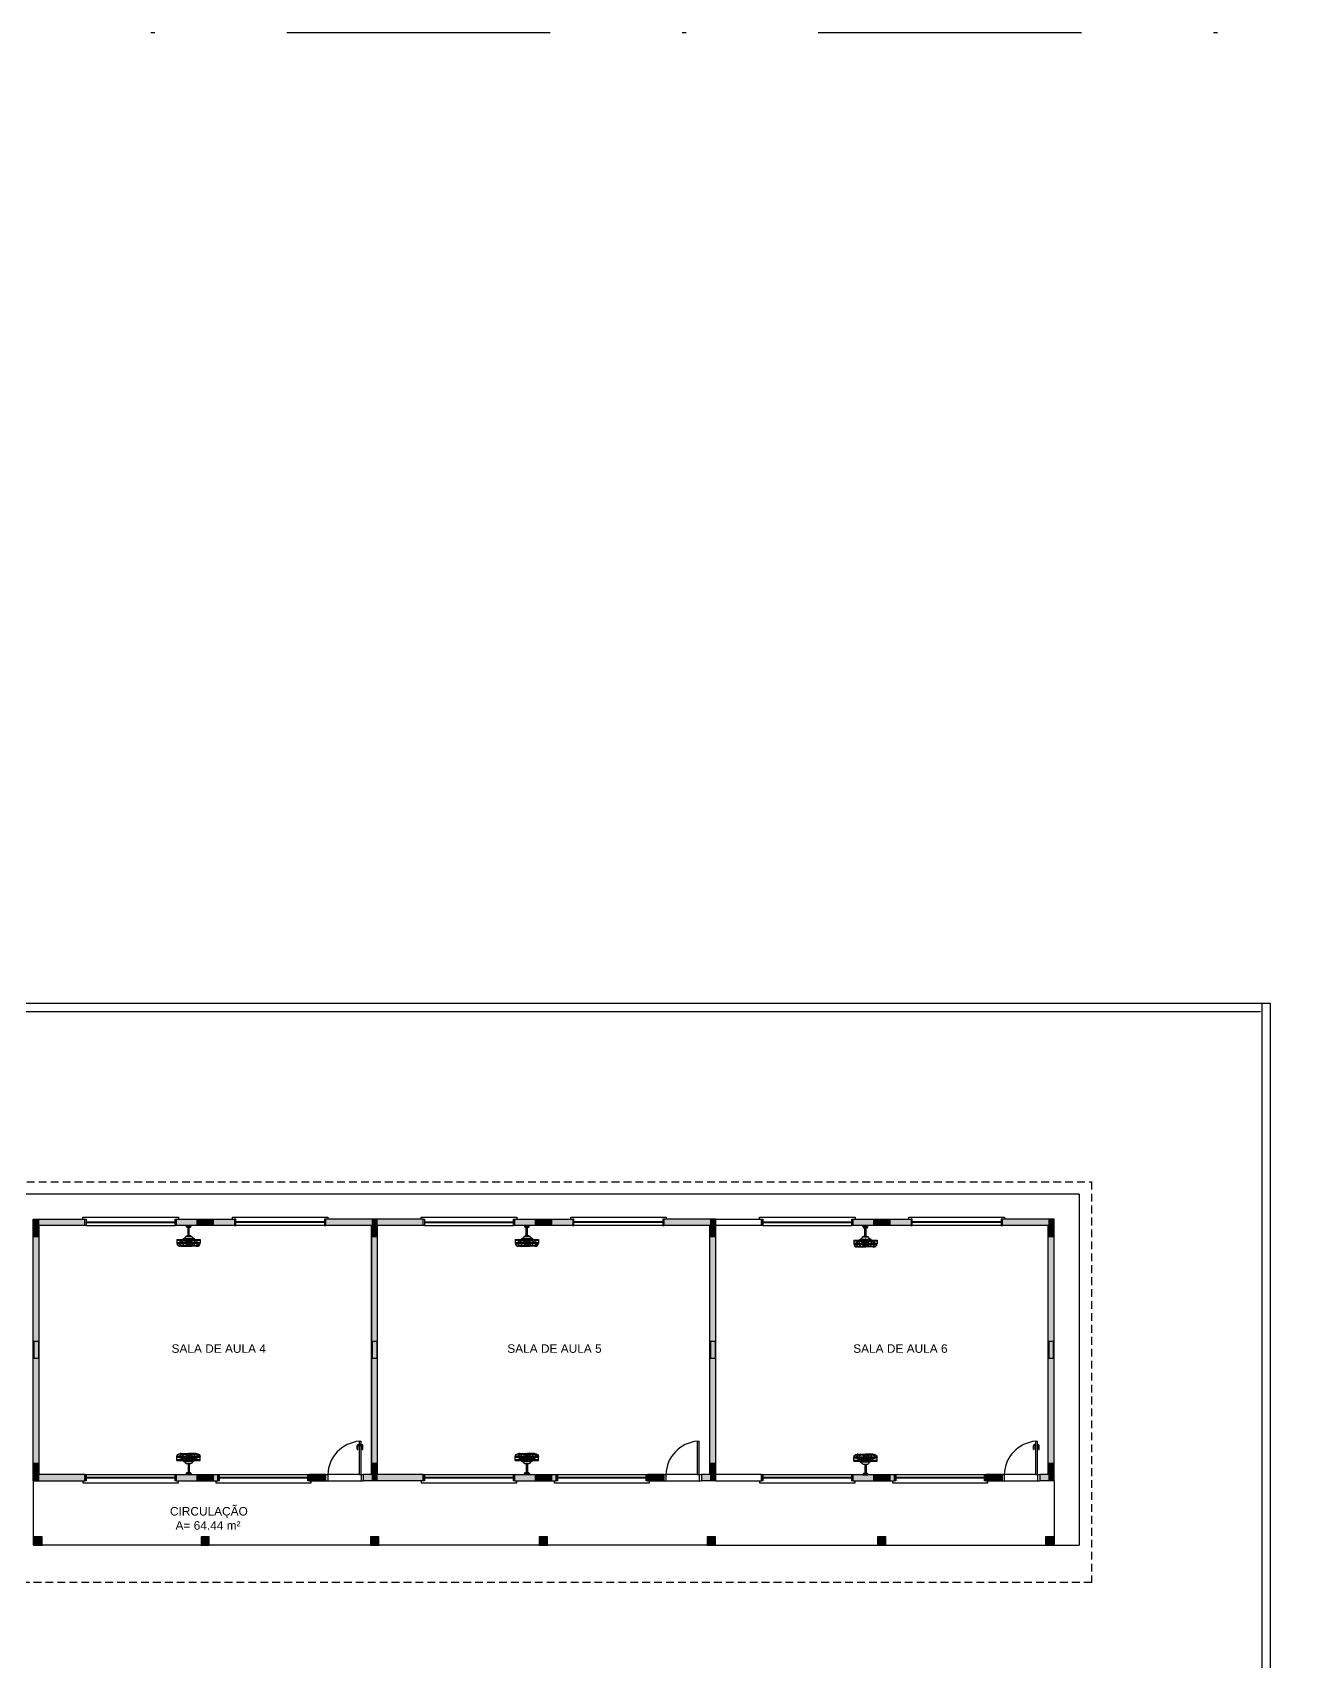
# Model space of a CAD drawing. Extents: x 247 to 523, y 32 to 113.
# Drawn here: x 471.48 to 501.81, y 74.22 to 113.46 of the extents above; entities that cross this region are included whole.
import ezdxf

# ---------------------------------------------------------------- set-up
doc = ezdxf.new("R2010")
doc.units = 0
doc.header["$LTSCALE"] = 0.005
doc.linetypes.add('DASHDOT', pattern=[25.4, 12.7, -6.35, 0, -6.35])
doc.linetypes.add('TRACEJADO_G', pattern=[0.375, 0.25, -0.125])
doc.layers.get('0').update_dxf_attribs({"linetype": 'CONTINUOUS'})
for name, color, linetype in [('A-COTAS', 1, 'CONTINUOUS'), ('A-HACHURAPARED', 254, 'CONTINUOUS'), ('A-MURO', 2, 'CONTINUOUS'), ('A-PAREDE', 5, 'CONTINUOUS'), ('A-PILAR', 6, 'CONTINUOUS'), ('A-PISOS-CTEL', 2, 'TRACEJADO_G'), ('A-PISOS-NIVEL', 1, 'CONTINUOUS'), ('A-PORTA', 3, 'CONTINUOUS'), ('A-SOLEIRA', 1, 'CONTINUOUS'), ('ACES-I', 251, 'CONTINUOUS'), ('AR-ESQ', 2, 'CONTINUOUS'), ('ARQ-TXT-1_050', 2, 'CONTINUOUS')]:
    doc.layers.add(name, color=color, linetype=linetype)
doc.styles.add('ESC-50-A20', font='arial.ttf', dxfattribs={"height": 0.1})

# ---------------------------------------------------------------- blocks, each defined once
blk = doc.blocks.new('A$C4CB241E8')
at = {"layer": 'ACES-I'}
for p, q in [((0.224, 0.5), (0.344, 0.5)), ((0.224, 0.49), (0.224, 0.5)), ((0.234, 0.48), (0.334, 0.48)), ((0.234, 0.47), (0.234, 0.48)), ((0.244, 0.46), (0.324, 0.46)), ((0.269, 0.252), (0.269, 0.46)), ((0.299, 0.252), (0.299, 0.46)), ((0.334, 0.47), (0.334, 0.48)), ((0.344, 0.49), (0.344, 0.5)), ((0, 0.166), (0, 0.074)), ((0, 0.166), (0.137, 0.166)), ((0, 0.145), (0.137, 0.145)), ((0, 0.089), (0.055, 0.089)), ((0.008, 0.067), (0.046, 0.067)), ((0.046, 0.067), (0.137, 0.067)), ((0.055, 0.089), (0.137, 0.089)), ((0.102, 0.007), (0.083, 0.007)), ((0.102, 0), (0.083, 0)), ((0.102, 0.007), (0.174, 0.007)), ((0.102, 0), (0.283, 0)), ((0.137, 0.166), (0.142, 0.17)), ((0.137, 0.131), (0.137, 0.145)), ((0.137, 0.089), (0.137, 0.131)), ((0.142, 0.17), (0.198, 0.212)), ((0.144, 0.145), (0.424, 0.145)), ((0.144, 0.132), (0.144, 0.145)), ((0.144, 0.089), (0.144, 0.132)), ((0.144, 0.089), (0.424, 0.089)), ((0.144, 0.067), (0.279, 0.067)), ((0.198, 0.203), (0.148, 0.166)), ((0.148, 0.166), (0.42, 0.166)), ((0.198, 0.203), (0.198, 0.166)), ((0.198, 0.189), (0.368, 0.189)), ((0.198, 0.182), (0.273, 0.182)), ((0.203, 0.007), (0.279, 0.007)), ((0.215, 0.027), (0.258, 0.027)), ((0.226, 0.24), (0.339, 0.24)), ((0.268, 0.043), (0.268, 0.067)), ((0.276, 0.118), (0.276, 0.099)), ((0.277, 0.257), (0.277, 0.253)), ((0.277, 0.253), (0.281, 0.243)), ((0.287, 0.258), (0.279, 0.258)), ((0.279, 0.067), (0.279, 0.009)), ((0.279, 0.067), (0.286, 0.067)), ((0.279, 0.009), (0.279, 0.007)), ((0.283, 0.089), (0.283, 0.067)), ((0.463, 0), (0.283, 0)), ((0.288, 0.253), (0.284, 0.243)), ((0.286, 0.067), (0.286, 0.009)), ((0.286, 0.067), (0.422, 0.067)), ((0.286, 0.009), (0.286, 0.007)), ((0.286, 0.007), (0.362, 0.007)), ((0.288, 0.253), (0.288, 0.257)), ((0.29, 0.118), (0.29, 0.099)), ((0.293, 0.182), (0.368, 0.182)), ((0.307, 0.027), (0.373, 0.027)), ((0.424, 0.172), (0.368, 0.213)), ((0.368, 0.205), (0.368, 0.166)), ((0.368, 0.205), (0.42, 0.166)), ((0.463, 0.007), (0.392, 0.007)), ((0.431, 0.166), (0.424, 0.172)), ((0.424, 0.145), (0.424, 0.089)), ((0.429, 0.067), (0.526, 0.067)), ((0.431, 0.166), (0.565, 0.166)), ((0.431, 0.145), (0.565, 0.145)), ((0.431, 0.13), (0.431, 0.145)), ((0.431, 0.089), (0.431, 0.13)), ((0.431, 0.089), (0.519, 0.089)), ((0.463, 0.007), (0.482, 0.007)), ((0.463, 0), (0.482, 0)), ((0.519, 0.089), (0.565, 0.089)), ((0.526, 0.067), (0.557, 0.067)), ((0.565, 0.166), (0.565, 0.074))]:
    blk.add_line(p, q, dxfattribs=at)
for points in [[(0.246, 0.099), (0.246, 0.089)], [(0.323, 0.089), (0.323, 0.099), (0.246, 0.099)], [(0.246, 0.08), (0.246, 0.08)]]:
    blk.add_lwpolyline(points, dxfattribs=at)
blk.add_lwpolyline([(0.273, 0.184), (0.273, 0.175), (0.293, 0.175), (0.293, 0.184)], close=True, dxfattribs=at)
for centre, radius, start, end in [((0.234, 0.49), 0.01, 180, 270), ((0.244, 0.47), 0.01, 180, 270), ((0.324, 0.47), 0.01, 270, 0), ((0.334, 0.49), 0.01, 270, 0), ((0.083, 0.084), 0.0836, 187.0241, 270.1403), ((0.083, 0.084), 0.0766, 192.4617, 270.1403), ((0.158, 0.164), 0.148, 220.8847, 270.7317), ((0.161, -0.014), 0.147, 99.4474, 135.8987), ((0.204, 0.067), 0.0671, 179.7166, 229.3446), ((0.161, -0.014), 0.147, 87.3551, 96.6689), ((0.204, 0.067), 0.06, 179.6832, 237.0138), ((0.204, 0.067), 0.0671, 229.3446, 243.4575), ((0.168, 0.133), 0, 90, 303.5739), ((0.165, 0.08), 0.0536, 23.5592, 86.613), ((0.158, 0.164), 0.148, 274.9997, 292.3413), ((0.204, 0.067), 0.06, 237.0138, 269.6517), ((0.226, 0.212), 0.0283, 90, 180), ((0.226, 0.147), 0.0283, 182.9729, 248.6249), ((0.214, 0.101), 2.511308197128957e-15, 227.1184, 0), ((0.276, 0.127), 0.0676, 202.5993, 214.7226), ((0.158, 0.164), 0.148, 292.3413, 305.8305), ((0.283, 0.252), 0.148, 243.1417, 267.262), ((0.283, 1.064), 0.946, 265.9464, 274.0536), ((0.283, 0.105), 0.148, 92.0593, 114.7191), ((0.345, 0.107), 0.118, 199.8598, 236.3515), ((0.242, 0.245), 0.00548, 36.9061, 175.1771), ((0.44, -0.107), 0.228, 134.8376, 138.9912), ((0.279, 0.257), 0.00141, 90, 180), ((0.283, 0.251), 0.00548, 13.9839, 166.0161), ((0.283, 0.244), 0.00141, 202.3134, 337.6866), ((0.44, -0.107), 0.228, 130.1268, 132.3872), ((0.221, 0.107), 0.118, 303.6485, 317.1616), ((0.287, 0.257), 0.00141, 0, 90), ((0.283, 0.105), 0.148, 65.2809, 87.9407), ((0.283, 0.252), 0.148, 272.738, 296.8583), ((0.221, 0.107), 0.118, 317.1616, 340.1402), ((0.323, 0.245), 0.00548, 4.8229, 143.0939), ((0.415, -0.018), 0.148, 92.2685, 128.5678), ((0.339, 0.212), 0.0283, 3.732, 90), ((0.297, 0.02), 0.0676, 22.5993, 43.7437), ((0.339, 0.147), 0.0283, 291.3751, 357.0271), ((0.409, 0.067), 0.0536, 203.5592, 228.099), ((0.362, 0.067), 0.06, 270.3483, 301.6358), ((0.409, 0.067), 0.0536, 228.099, 252.8541), ((0.362, 0.067), 0.0671, 296.5425, 307.5309), ((0.362, 0.067), 0.06, 301.6358, 0.3168), ((0.413, 0.161), 0.147, 266.0889, 320.6458), ((0.362, 0.067), 0.0671, 307.5309, 0.2834), ((0.415, -0.018), 0.148, 86.601, 92.2685), ((0.415, -0.018), 0.148, 45.7177, 83.837), ((0.482, 0.084), 0.0836, 269.8597, 352.9759), ((0.482, 0.084), 0.0766, 269.8597, 347.5383)]:
    blk.add_arc(centre, radius, start, end, dxfattribs=at)

msp = doc.modelspace()

# ---------------------------------------------------------------- hatches: boundary and pattern name
at = {"layer": 'A-COTAS'}
h = msp.add_hatch(color=253, dxfattribs=at)
h.set_gradient(color1=(173, 173, 173), color2=(173, 173, 173))
h.paths.add_polyline_path([(472.74457, 84.72658), (472.74457, 84.87658), (471.49457, 84.87658), (471.49457, 78.57658), (472.74457, 78.57658), (472.74457, 78.72658), (471.64457, 78.72658), (471.64457, 84.72658)])
h = msp.add_hatch(color=253, dxfattribs=at)
h.set_gradient(color1=(173, 173, 173), color2=(173, 173, 173))
h.paths.add_polyline_path([(471.50957, 84.46158), (471.62957, 84.46158), (471.62957, 84.86158), (471.50957, 84.86158)])
h = msp.add_hatch(color=253, dxfattribs=at)
h.set_gradient(color1=(173, 173, 173), color2=(173, 173, 173))
h.paths.add_polyline_path([(476.34457, 84.87658), (474.94457, 84.87658), (474.94457, 84.72658), (476.34457, 84.72658)])
h.paths.add_polyline_path([(475.43957, 84.86158), (475.83957, 84.86158), (475.83957, 84.74158), (475.43957, 84.74158)], flags=16)
h = msp.add_hatch(color=253, dxfattribs=at)
h.set_gradient(color1=(173, 173, 173), color2=(173, 173, 173))
h.paths.add_polyline_path([(475.43957, 84.86158), (475.43957, 84.74158), (475.83957, 84.74158), (475.83957, 84.86158)])
h = msp.add_hatch(color=253, dxfattribs=at)
h.set_gradient(color1=(173, 173, 173), color2=(173, 173, 173))
h.paths.add_polyline_path([(480.89457, 84.87658), (478.54457, 84.87658), (478.54457, 84.72658), (479.64457, 84.72658), (479.64457, 78.72658), (479.44457, 78.72658), (479.44457, 78.57658), (480.89457, 78.57658), (480.89457, 78.72658), (479.79457, 78.72658), (479.79457, 84.72658), (480.89457, 84.72658)])
h.paths.add_polyline_path([(479.65957, 84.86158), (479.77957, 84.86158), (479.77957, 84.46158), (479.65957, 84.46158)], flags=16)
h.paths.add_polyline_path([(479.65957, 78.99158), (479.77957, 78.99158), (479.77957, 78.59158), (479.65957, 78.59158)], flags=16)
h = msp.add_hatch(color=253, dxfattribs=at)
h.set_gradient(color1=(173, 173, 173), color2=(173, 173, 173))
h.paths.add_polyline_path([(479.65957, 84.46158), (479.77957, 84.46158), (479.77957, 84.86158), (479.65957, 84.86158)])
h = msp.add_hatch(color=251, dxfattribs=at)
h.set_gradient(color1=(173, 173, 173), color2=(173, 173, 173))
h.paths.add_polyline_path([(484.49457, 84.87658), (483.09457, 84.87658), (483.09457, 84.72658), (484.49457, 84.72658)])
h.paths.add_polyline_path([(483.58957, 84.86158), (483.98957, 84.86158), (483.98957, 84.74158), (483.58957, 84.74158)], flags=16)
h = msp.add_hatch(color=253, dxfattribs=at)
h.set_gradient(color1=(173, 173, 173), color2=(173, 173, 173))
h.paths.add_polyline_path([(483.58957, 84.86158), (483.58957, 84.74158), (483.98957, 84.74158), (483.98957, 84.86158)])
h = msp.add_hatch(color=251, dxfattribs=at)
h.set_gradient(color1=(173, 173, 173), color2=(173, 173, 173))
h.paths.add_polyline_path([(487.94457, 84.87658), (486.69457, 84.87658), (486.69457, 84.72658), (487.79457, 84.72658), (487.79457, 78.72658), (487.59457, 78.72658), (487.59457, 78.57658), (487.94457, 78.57658)])
h.paths.add_polyline_path([(487.80957, 84.86158), (487.92957, 84.86158), (487.92957, 84.46158), (487.80957, 84.46158)], flags=16)
h.paths.add_polyline_path([(487.80957, 78.99158), (487.92957, 78.99158), (487.92957, 78.59158), (487.80957, 78.59158)], flags=16)
h = msp.add_hatch(color=251, dxfattribs=at)
h.set_gradient(color1=(173, 173, 173), color2=(173, 173, 173))
h.paths.add_polyline_path([(487.80957, 84.46158), (487.92957, 84.46158), (487.92957, 84.86158), (487.80957, 84.86158)])
h = msp.add_hatch(color=251, dxfattribs=at)
h.dxf.hatch_style = 1
h.paths.add_polyline_path([(487.80957, 84.46158), (487.92957, 84.46158), (487.92957, 84.86158), (487.80957, 84.86158)])
h = msp.add_hatch(color=251, dxfattribs=at)
h.dxf.hatch_style = 1
h.paths.add_polyline_path([(491.73957, 84.86158), (491.73957, 84.74158), (492.13957, 84.74158), (492.13957, 84.86158)])
h = msp.add_hatch(color=251, dxfattribs=at)
h.dxf.hatch_style = 1
h.paths.add_polyline_path([(495.95957, 84.46158), (496.07957, 84.46158), (496.07957, 84.86158), (495.95957, 84.86158)])
h = msp.add_hatch(color=253, dxfattribs=at)
h.set_gradient(color1=(173, 173, 173), color2=(173, 173, 173))
h.paths.add_polyline_path([(471.50957, 78.59158), (471.62957, 78.59158), (471.62957, 78.99158), (471.50957, 78.99158)])
h = msp.add_hatch(color=253, dxfattribs=at)
h.set_gradient(color1=(173, 173, 173), color2=(173, 173, 173))
h.paths.add_polyline_path([(479.65957, 78.59158), (479.77957, 78.59158), (479.77957, 78.99158), (479.65957, 78.99158)])
h = msp.add_hatch(color=251, dxfattribs=at)
h.set_gradient(color1=(173, 173, 173), color2=(173, 173, 173))
h.paths.add_polyline_path([(487.80957, 78.59158), (487.92957, 78.59158), (487.92957, 78.99158), (487.80957, 78.99158)])
h = msp.add_hatch(color=251, dxfattribs=at)
h.dxf.hatch_style = 1
h.paths.add_polyline_path([(487.80957, 78.59158), (487.92957, 78.59158), (487.92957, 78.99158), (487.80957, 78.99158)])
h = msp.add_hatch(color=251, dxfattribs=at)
h.dxf.hatch_style = 1
h.paths.add_polyline_path([(495.95957, 78.59158), (496.07957, 78.59158), (496.07957, 78.99158), (495.95957, 78.99158)])
h = msp.add_hatch(color=253, dxfattribs=at)
h.set_gradient(color1=(173, 173, 173), color2=(173, 173, 173))
h.paths.add_polyline_path([(475.94457, 78.72658), (474.94457, 78.72658), (474.94457, 78.57658), (475.94457, 78.57658)])
h.paths.add_polyline_path([(475.43957, 78.71158), (475.83957, 78.71158), (475.83957, 78.59158), (475.43957, 78.59158)], flags=16)
h = msp.add_hatch(color=253, dxfattribs=at)
h.set_gradient(color1=(173, 173, 173), color2=(173, 173, 173))
h.paths.add_polyline_path([(475.43957, 78.71158), (475.43957, 78.59158), (475.83957, 78.59158), (475.83957, 78.71158)])
h = msp.add_hatch(color=253, dxfattribs=at)
h.set_gradient(color1=(173, 173, 173), color2=(173, 173, 173))
h.paths.add_polyline_path([(478.54457, 78.72658), (478.14457, 78.72658), (478.14457, 78.57658), (478.54457, 78.57658)])
h = msp.add_hatch(color=253, dxfattribs=at)
h.set_gradient(color1=(173, 173, 173), color2=(173, 173, 173))
h.paths.add_polyline_path([(484.09457, 78.72658), (483.09457, 78.72658), (483.09457, 78.57658), (484.09457, 78.57658)])
h.paths.add_polyline_path([(483.58957, 78.71158), (483.98957, 78.71158), (483.98957, 78.59158), (483.58957, 78.59158)], flags=16)
h = msp.add_hatch(color=253, dxfattribs=at)
h.set_gradient(color1=(173, 173, 173), color2=(173, 173, 173))
h.paths.add_polyline_path([(483.58957, 78.71158), (483.58957, 78.59158), (483.98957, 78.59158), (483.98957, 78.71158)])
h = msp.add_hatch(color=251, dxfattribs=at)
h.set_gradient(color1=(173, 173, 173), color2=(173, 173, 173))
h.paths.add_polyline_path([(486.69457, 78.72658), (486.29457, 78.72658), (486.29457, 78.57658), (486.69457, 78.57658)])
h = msp.add_hatch(color=251, dxfattribs=at)
h.dxf.hatch_style = 1
h.paths.add_polyline_path([(491.73957, 78.71158), (491.73957, 78.59158), (492.13957, 78.59158), (492.13957, 78.71158)])
h = msp.add_hatch(color=253, dxfattribs=at)
h.set_gradient(color1=(173, 173, 173), color2=(173, 173, 173))
h.paths.add_polyline_path([(471.70957, 77.22658), (471.50957, 77.22658), (471.50957, 77.02658), (471.70957, 77.02658)])
h = msp.add_hatch(color=253, dxfattribs=at)
h.set_gradient(color1=(173, 173, 173), color2=(173, 173, 173))
h.paths.add_polyline_path([(475.73957, 77.22658), (475.53957, 77.22658), (475.53957, 77.02658), (475.73957, 77.02658)])
h = msp.add_hatch(color=253, dxfattribs=at)
h.set_gradient(color1=(173, 173, 173), color2=(173, 173, 173))
h.paths.add_polyline_path([(479.81957, 77.22658), (479.61957, 77.22658), (479.61957, 77.02658), (479.81957, 77.02658)])
h = msp.add_hatch(color=253, dxfattribs=at)
h.set_gradient(color1=(173, 173, 173), color2=(173, 173, 173))
h.paths.add_polyline_path([(483.88957, 77.22658), (483.68957, 77.22658), (483.68957, 77.02658), (483.88957, 77.02658)])
h = msp.add_hatch(color=251, dxfattribs=at)
h.set_gradient(color1=(173, 173, 173), color2=(173, 173, 173))
h.paths.add_polyline_path([(487.92957, 77.22658), (487.72957, 77.22658), (487.72957, 77.02658), (487.92957, 77.02658)])
h = msp.add_hatch(color=251, dxfattribs=at)
h.dxf.hatch_style = 1
h.paths.add_polyline_path([(487.92957, 77.22658), (487.72957, 77.22658), (487.72957, 77.02658), (487.92957, 77.02658)])
h = msp.add_hatch(color=251, dxfattribs=at)
h.dxf.hatch_style = 1
h.paths.add_polyline_path([(492.03957, 77.22658), (491.83957, 77.22658), (491.83957, 77.02658), (492.03957, 77.02658)])
h = msp.add_hatch(color=251, dxfattribs=at)
h.dxf.hatch_style = 1
h.paths.add_polyline_path([(496.07957, 77.22658), (495.87957, 77.22658), (495.87957, 77.02658), (496.07957, 77.02658)])
at = {"layer": 'A-HACHURAPARED'}
h = msp.add_hatch(color=251, dxfattribs=at)
h.dxf.hatch_style = 1
h.paths.add_polyline_path([(487.94457, 84.87658), (486.69457, 84.87658), (486.69457, 84.72658), (487.79457, 84.72658), (487.79457, 78.72658), (487.59457, 78.72658), (487.59457, 78.57658), (487.94457, 78.57658)])
h.paths.add_polyline_path([(487.80957, 84.86158), (487.92957, 84.86158), (487.92957, 84.46158), (487.80957, 84.46158)], flags=16)
h.paths.add_polyline_path([(487.80957, 78.99158), (487.92957, 78.99158), (487.92957, 78.59158), (487.80957, 78.59158)], flags=16)
h = msp.add_hatch(dxfattribs=at)
h.set_pattern_fill('ANGLE', color=251)
h.set_pattern_definition([(0, (241.763, 20.9604), (0, 6.985), [5.08, -1.905]), (90, (241.763, 20.9604), (-6.985, 4e-16), [5.08, -1.905])])
h.paths.add_polyline_path([(487.94457, 78.57658), (489.04457, 78.57658), (489.04457, 78.72658), (487.94457, 78.72658)])
h.paths.add_polyline_path([(487.94457, 84.87658), (489.04457, 84.87658), (489.04457, 84.72658), (487.94457, 84.72658)])
h = msp.add_hatch(color=251, dxfattribs=at)
h.dxf.hatch_style = 1
h.paths.add_polyline_path([(492.64457, 84.87658), (491.24457, 84.87658), (491.24457, 84.72658), (492.64457, 84.72658)])
h.paths.add_polyline_path([(491.73957, 84.86158), (492.13957, 84.86158), (492.13957, 84.74158), (491.73957, 84.74158)], flags=16)
h = msp.add_hatch(color=251, dxfattribs=at)
h.dxf.hatch_style = 1
h.paths.add_polyline_path([(496.09457, 84.87658), (494.84457, 84.87658), (494.84457, 84.72658), (495.94457, 84.72658), (495.94457, 78.72658), (495.74457, 78.72658), (495.74457, 78.57658), (496.09457, 78.57658)])
h.paths.add_polyline_path([(495.95957, 84.86158), (496.07957, 84.86158), (496.07957, 84.46158), (495.95957, 84.46158)], flags=16)
h.paths.add_polyline_path([(495.95957, 78.99158), (496.07957, 78.99158), (496.07957, 78.59158), (495.95957, 78.59158)], flags=16)
h = msp.add_hatch(color=251, dxfattribs=at)
h.dxf.hatch_style = 1
h.paths.add_polyline_path([(492.24457, 78.72658), (491.24457, 78.72658), (491.24457, 78.57658), (492.24457, 78.57658)])
h.paths.add_polyline_path([(491.73957, 78.71158), (492.13957, 78.71158), (492.13957, 78.59158), (491.73957, 78.59158)], flags=16)
h = msp.add_hatch(color=251, dxfattribs=at)
h.dxf.hatch_style = 1
h.paths.add_polyline_path([(494.84457, 78.72658), (494.44457, 78.72658), (494.44457, 78.57658), (494.84457, 78.57658)])

# ---------------------------------------------------------------- linework, layer by layer
at = {"linetype": 'DASHDOT', "ltscale": 100}
msp.add_lwpolyline([(247.20363, 113.45829), (522.75009, 113.45829), (522.75009, 31.78951), (247.20363, 31.78951)], close=True, dxfattribs=at)
at = {"layer": 'A-COTAS', "color": 251}
msp.add_line((471.49457, 78.57658), (471.49457, 77.02658), dxfattribs=at)
msp.add_lwpolyline([(471.50957, 78.59158), (471.62957, 78.59158), (471.62957, 78.99158), (471.50957, 78.99158)], close=True, dxfattribs=at)
at = {"layer": 'A-MURO', "color": 251}
for p, q in [((421.29457, 90.07658), (501.29457, 90.07658)), ((421.49457, 89.87658), (501.06004, 89.87658)), ((501.09457, 90.07658), (501.09457, 40.07658)), ((501.29457, 90.07658), (501.29457, 40.07658))]:
    msp.add_line(p, q, dxfattribs=at)
at = {"layer": 'A-PAREDE', "color": 251}
for p, q in [((471.49457, 81.72658), (471.49457, 84.87658)), ((471.49457, 84.87658), (472.74457, 84.87658)), ((472.74457, 84.72658), (472.74457, 84.87658)), ((478.54457, 84.72658), (478.54457, 84.87658)), ((480.89457, 84.72658), (480.89457, 84.87658)), ((486.69457, 84.72658), (486.69457, 84.87658)), ((486.69457, 84.72658), (486.69457, 84.87658)), ((487.94457, 78.57658), (487.94457, 84.87658)), ((489.04457, 84.72658), (489.04457, 84.87658)), ((494.84457, 84.72658), (494.84457, 84.87658)), ((496.09457, 78.57658), (496.09457, 84.87658)), ((471.49457, 78.72658), (471.49457, 84.72658)), ((471.49457, 78.57658), (471.49457, 84.72658)), ((471.64457, 78.72658), (471.64457, 84.72658)), ((471.64457, 78.72658), (471.64457, 84.72658)), ((472.74457, 84.72658), (471.64457, 84.72658)), ((479.64457, 84.72658), (479.64457, 78.72658)), ((479.79457, 78.72658), (479.79457, 84.72658)), ((480.89457, 84.72658), (479.79457, 84.72658)), ((487.79457, 78.72658), (487.79457, 84.72658)), ((487.79457, 78.72658), (487.79457, 84.72658)), ((487.94457, 78.72658), (487.94457, 84.72658)), ((495.94457, 78.72658), (495.94457, 84.72658)), ((471.49457, 78.57658), (472.74457, 78.57658)), ((472.74457, 78.72658), (471.64457, 78.72658)), ((472.74457, 78.72658), (472.74457, 78.57658)), ((474.94457, 78.72658), (475.94457, 78.72658)), ((474.94457, 78.72658), (474.94457, 78.57658)), ((474.94457, 78.57658), (475.94457, 78.57658)), ((475.94457, 78.72658), (475.94457, 78.57658)), ((478.14457, 78.57658), (478.14457, 78.72658)), ((480.89457, 78.57658), (479.43868, 78.57658)), ((479.44457, 78.72658), (479.44457, 78.57658)), ((479.64457, 78.72658), (479.44457, 78.72658)), ((480.89457, 78.72658), (479.79457, 78.72658)), ((480.89457, 78.72658), (480.89457, 78.57658)), ((483.09457, 78.72658), (484.09457, 78.72658)), ((483.09457, 78.72658), (483.09457, 78.57658)), ((483.09457, 78.57658), (484.09457, 78.57658)), ((484.09457, 78.72658), (484.09457, 78.57658)), ((486.29457, 78.57658), (486.29457, 78.72658)), ((487.94457, 78.57658), (487.58868, 78.57658)), ((487.94457, 78.57658), (487.58868, 78.57658)), ((487.59457, 78.72658), (487.59457, 78.57658)), ((487.79457, 78.72658), (487.59457, 78.72658)), ((487.59457, 78.72658), (487.59457, 78.57658)), ((487.79457, 78.72658), (487.59457, 78.72658)), ((489.04457, 78.72658), (489.04457, 78.57658)), ((491.24457, 78.72658), (492.24457, 78.72658)), ((491.24457, 78.72658), (491.24457, 78.57658)), ((491.24457, 78.57658), (492.24457, 78.57658)), ((492.24457, 78.72658), (492.24457, 78.57658)), ((494.44457, 78.57658), (494.44457, 78.72658)), ((496.09457, 78.57658), (495.73868, 78.57658)), ((495.74457, 78.72658), (495.74457, 78.57658)), ((495.94457, 78.72658), (495.74457, 78.72658))]:
    msp.add_line(p, q, dxfattribs=at)
for points in [[(471.50957, 84.46158), (471.62957, 84.46158), (471.62957, 84.86158), (471.50957, 84.86158)], [(476.34457, 84.87658), (476.34457, 84.72658), (474.94457, 84.72658), (474.94457, 84.87658)], [(475.43957, 84.86158), (475.43957, 84.74158), (475.83957, 84.74158), (475.83957, 84.86158)], [(479.65957, 84.46158), (479.77957, 84.46158), (479.77957, 84.86158), (479.65957, 84.86158)], [(484.49457, 84.87658), (484.49457, 84.72658), (483.09457, 84.72658), (483.09457, 84.87658)], [(483.58957, 84.86158), (483.58957, 84.74158), (483.98957, 84.74158), (483.98957, 84.86158)], [(487.80957, 84.46158), (487.92957, 84.46158), (487.92957, 84.86158), (487.80957, 84.86158)], [(487.80957, 84.46158), (487.92957, 84.46158), (487.92957, 84.86158), (487.80957, 84.86158)], [(492.64457, 84.87658), (492.64457, 84.72658), (491.24457, 84.72658), (491.24457, 84.87658)], [(491.73957, 84.86158), (491.73957, 84.74158), (492.13957, 84.74158), (492.13957, 84.86158)], [(495.95957, 84.46158), (496.07957, 84.46158), (496.07957, 84.86158), (495.95957, 84.86158)], [(471.50957, 81.52658), (471.62957, 81.52658), (471.62957, 81.92658), (471.50957, 81.92658)], [(487.80957, 81.52658), (487.92957, 81.52658), (487.92957, 81.92658), (487.80957, 81.92658)], [(487.80957, 81.52658), (487.92957, 81.52658), (487.92957, 81.92658), (487.80957, 81.92658)], [(495.95957, 81.52658), (496.07957, 81.52658), (496.07957, 81.92658), (495.95957, 81.92658)], [(479.65957, 78.59158), (479.77957, 78.59158), (479.77957, 78.99158), (479.65957, 78.99158)], [(487.80957, 78.59158), (487.92957, 78.59158), (487.92957, 78.99158), (487.80957, 78.99158)], [(487.80957, 78.59158), (487.92957, 78.59158), (487.92957, 78.99158), (487.80957, 78.99158)], [(495.95957, 78.59158), (496.07957, 78.59158), (496.07957, 78.99158), (495.95957, 78.99158)], [(475.43957, 78.71158), (475.43957, 78.59158), (475.83957, 78.59158), (475.83957, 78.71158)], [(478.54457, 78.72658), (478.14457, 78.72658), (478.14457, 78.57658), (478.54457, 78.57658)], [(483.58957, 78.71158), (483.58957, 78.59158), (483.98957, 78.59158), (483.98957, 78.71158)], [(486.69457, 78.72658), (486.29457, 78.72658), (486.29457, 78.57658), (486.69457, 78.57658)], [(491.73957, 78.71158), (491.73957, 78.59158), (492.13957, 78.59158), (492.13957, 78.71158)], [(494.84457, 78.72658), (494.44457, 78.72658), (494.44457, 78.57658), (494.84457, 78.57658)], [(471.70957, 77.22658), (471.50957, 77.22658), (471.50957, 77.02658), (471.70957, 77.02658)], [(475.73957, 77.22658), (475.53957, 77.22658), (475.53957, 77.02658), (475.73957, 77.02658)], [(479.81957, 77.22658), (479.61957, 77.22658), (479.61957, 77.02658), (479.81957, 77.02658)], [(483.88957, 77.22658), (483.68957, 77.22658), (483.68957, 77.02658), (483.88957, 77.02658)], [(487.92957, 77.22658), (487.72957, 77.22658), (487.72957, 77.02658), (487.92957, 77.02658)], [(487.92957, 77.22658), (487.72957, 77.22658), (487.72957, 77.02658), (487.92957, 77.02658)], [(492.03957, 77.22658), (491.83957, 77.22658), (491.83957, 77.02658), (492.03957, 77.02658)], [(496.07957, 77.22658), (495.87957, 77.22658), (495.87957, 77.02658), (496.07957, 77.02658)]]:
    msp.add_lwpolyline(points, close=True, dxfattribs=at)
for points in [[(480.89457, 84.87658), (478.54457, 84.87658)], [(487.94457, 84.87658), (486.69457, 84.87658)], [(487.94457, 84.87658), (486.69457, 84.87658)], [(487.94457, 84.87658), (489.04457, 84.87658), (489.04457, 84.72658), (487.94457, 84.72658)], [(496.09457, 84.87658), (494.84457, 84.87658)], [(479.64457, 78.72658), (479.64457, 78.72658), (479.64457, 84.72658), (478.54457, 84.72658)], [(487.79457, 78.72658), (487.79457, 78.72658), (487.79457, 84.72658), (486.69457, 84.72658)], [(487.79457, 78.72658), (487.79457, 78.72658), (487.79457, 84.72658), (486.69457, 84.72658)], [(495.94457, 78.72658), (495.94457, 78.72658), (495.94457, 84.72658), (494.84457, 84.72658)], [(487.94457, 78.57658), (489.04457, 78.57658), (489.04457, 78.72658), (487.94457, 78.72658)]]:
    msp.add_lwpolyline(points, dxfattribs=at)
at = {"layer": 'A-PILAR', "color": 251}
msp.add_lwpolyline([(479.65957, 81.52658), (479.77957, 81.52658), (479.77957, 81.92658), (479.65957, 81.92658)], close=True, dxfattribs=at)
at = {"layer": 'A-PISOS-CTEL', "color": 251, "linetype": 'TRACEJADO_G', "ltscale": 150}
msp.add_lwpolyline([(437.99457, 85.77658), (496.99457, 85.77658), (496.99457, 76.12658), (437.99457, 76.12658)], close=True, dxfattribs=at)
at = {"layer": 'A-PISOS-NIVEL', "color": 251}
for p, q in [((496.69457, 85.47658), (438.29457, 85.47658)), ((496.69457, 85.47658), (496.69457, 77.02658)), ((496.09457, 78.57658), (496.09457, 77.02658)), ((487.94457, 77.02658), (471.49457, 77.02658)), ((487.94457, 77.02658), (496.09457, 77.02658)), ((496.09457, 77.02658), (496.69457, 77.02658))]:
    msp.add_line(p, q, dxfattribs=at)
at = {"layer": 'A-PORTA', "color": 251}
for p, q in [((479.29868, 79.33621), (479.29868, 79.41621)), ((479.31868, 79.33621), (479.31868, 79.41621)), ((479.32868, 79.44621), (479.34368, 79.44621)), ((479.32868, 79.42621), (479.34368, 79.42621)), ((479.34368, 79.41121), (479.34368, 79.46121)), ((479.34368, 79.46121), (479.34868, 79.46121)), ((479.34368, 79.41121), (479.34868, 79.41121)), ((479.39368, 79.46121), (479.38868, 79.46121)), ((479.39368, 79.41121), (479.38868, 79.41121)), ((479.39368, 79.41121), (479.39368, 79.46121)), ((479.40868, 79.44621), (479.39368, 79.44621)), ((479.40868, 79.42621), (479.39368, 79.42621)), ((479.41868, 79.33621), (479.41868, 79.41621)), ((479.43868, 79.33621), (479.43868, 79.41621)), ((495.59279, 79.33621), (495.59279, 79.41621)), ((495.61279, 79.33621), (495.61279, 79.41621)), ((495.62279, 79.44621), (495.63779, 79.44621)), ((495.62279, 79.42621), (495.63779, 79.42621)), ((495.63779, 79.41121), (495.63779, 79.46121)), ((495.63779, 79.46121), (495.64279, 79.46121)), ((495.63779, 79.41121), (495.64279, 79.41121)), ((495.68779, 79.46121), (495.68279, 79.46121)), ((495.68779, 79.41121), (495.68279, 79.41121)), ((495.68779, 79.41121), (495.68779, 79.46121)), ((495.70279, 79.44621), (495.68779, 79.44621)), ((495.70279, 79.42621), (495.68779, 79.42621)), ((495.71279, 79.33621), (495.71279, 79.41621)), ((495.73279, 79.33621), (495.73279, 79.41621))]:
    msp.add_line(p, q, dxfattribs=at)
for centre, radius, start, end in [((479.42368, 78.6998), 0.82954, 94.778783, 178.149871), ((479.32868, 79.41621), 0.03, 90, 180), ((479.30868, 79.33621), 0.01, 180, 0), ((479.32868, 79.41621), 0.01, 90, 180), ((479.40868, 79.41621), 0.03, 0, 90), ((479.40868, 79.41621), 0.01, 0, 90), ((479.42868, 79.33621), 0.01, 180, 0), ((487.56779, 78.6998), 0.82954, 94.778783, 178.149871), ((495.71779, 78.6998), 0.82954, 94.778783, 178.149871), ((495.62279, 79.41621), 0.03, 90, 180), ((495.60279, 79.33621), 0.01, 180, 0), ((495.62279, 79.41621), 0.01, 90, 180), ((495.70279, 79.41621), 0.03, 0, 90), ((495.70279, 79.41621), 0.01, 0, 90), ((495.72279, 79.33621), 0.01, 180, 0)]:
    msp.add_arc(centre, radius, start, end, dxfattribs=at)
at = {"layer": 'A-SOLEIRA', "color": 251}
for p, q in [((479.35457, 78.72658), (478.59457, 78.72658)), ((478.59457, 78.57658), (479.39457, 78.57658)), ((487.49868, 78.72658), (486.73868, 78.72658)), ((486.73868, 78.57658), (487.53868, 78.57658)), ((495.64868, 78.72658), (494.88868, 78.72658)), ((494.88868, 78.57658), (495.68868, 78.57658))]:
    msp.add_line(p, q, dxfattribs=at)
at = {"layer": 'AR-ESQ', "color": 251}
for p, q in [((472.77457, 84.81158), (474.91457, 84.81158)), ((472.77457, 84.79158), (474.91457, 84.79158)), ((478.51457, 84.81158), (476.37457, 84.81158)), ((478.51457, 84.79158), (476.37457, 84.79158)), ((480.92457, 84.81158), (483.06457, 84.81158)), ((480.92457, 84.79158), (483.06457, 84.79158)), ((486.66457, 84.81158), (484.52457, 84.81158)), ((486.66457, 84.79158), (484.52457, 84.79158)), ((489.07457, 84.81158), (491.21457, 84.81158)), ((489.07457, 84.79158), (491.21457, 84.79158)), ((494.81457, 84.81158), (492.67457, 84.81158)), ((494.81457, 84.79158), (492.67457, 84.79158)), ((472.77457, 84.72658), (474.91457, 84.72658)), ((478.51457, 84.72658), (476.37457, 84.72658)), ((480.92457, 84.72658), (483.06457, 84.72658)), ((486.66457, 84.72658), (484.52457, 84.72658)), ((489.07457, 84.72658), (491.21457, 84.72658)), ((494.81457, 84.72658), (492.67457, 84.72658)), ((479.35457, 78.72658), (479.35457, 79.52658)), ((479.35457, 79.52658), (479.39457, 79.52658)), ((479.39457, 78.72658), (479.39457, 79.52658)), ((487.49868, 78.72658), (487.49868, 79.52658)), ((487.49868, 79.52658), (487.53868, 79.52658)), ((487.53868, 78.72658), (487.53868, 79.52658)), ((495.64868, 78.72658), (495.64868, 79.52658)), ((495.64868, 79.52658), (495.68868, 79.52658)), ((495.68868, 78.72658), (495.68868, 79.52658)), ((472.77457, 78.72658), (474.91457, 78.72658)), ((472.77457, 78.66158), (474.91457, 78.66158)), ((472.77457, 78.64158), (474.91457, 78.64158)), ((475.97457, 78.72658), (478.11457, 78.72658)), ((475.97457, 78.66158), (478.11457, 78.66158)), ((475.97457, 78.64158), (478.11457, 78.64158)), ((478.54457, 78.72658), (478.59457, 78.72658)), ((478.54457, 78.57658), (478.59457, 78.57658)), ((478.59457, 78.72658), (478.59457, 78.57658)), ((479.35457, 78.72658), (479.39457, 78.72658)), ((479.39457, 78.72658), (479.39457, 78.57658)), ((479.39457, 78.72658), (479.44457, 78.72658)), ((479.39457, 78.57658), (479.44457, 78.57658)), ((480.92457, 78.72658), (483.06457, 78.72658)), ((480.92457, 78.66158), (483.06457, 78.66158)), ((480.92457, 78.64158), (483.06457, 78.64158)), ((484.12457, 78.72658), (486.26457, 78.72658)), ((484.12457, 78.66158), (486.26457, 78.66158)), ((484.12457, 78.64158), (486.26457, 78.64158)), ((486.68868, 78.72658), (486.73868, 78.72658)), ((486.68868, 78.57658), (486.73868, 78.57658)), ((486.73868, 78.72658), (486.73868, 78.57658)), ((487.49868, 78.72658), (487.53868, 78.72658)), ((487.53868, 78.72658), (487.53868, 78.57658)), ((487.53868, 78.72658), (487.58868, 78.72658)), ((487.53868, 78.57658), (487.58868, 78.57658)), ((489.07457, 78.72658), (491.21457, 78.72658)), ((489.07457, 78.66158), (491.21457, 78.66158)), ((489.07457, 78.64158), (491.21457, 78.64158)), ((492.27457, 78.72658), (494.41457, 78.72658)), ((492.27457, 78.66158), (494.41457, 78.66158)), ((492.27457, 78.64158), (494.41457, 78.64158)), ((494.83868, 78.72658), (494.88868, 78.72658)), ((494.83868, 78.57658), (494.88868, 78.57658)), ((494.88868, 78.72658), (494.88868, 78.57658)), ((495.64868, 78.72658), (495.68868, 78.72658)), ((495.68868, 78.72658), (495.68868, 78.57658)), ((495.68868, 78.72658), (495.73868, 78.72658)), ((495.68868, 78.57658), (495.73868, 78.57658))]:
    msp.add_line(p, q, dxfattribs=at)
for points in [[(472.69457, 84.87658), (472.69457, 84.92658), (474.99457, 84.92658), (474.99457, 84.87658)], [(476.29457, 84.87658), (476.29457, 84.92658), (478.59457, 84.92658), (478.59457, 84.87658)], [(480.84457, 84.87658), (480.84457, 84.92658), (483.14457, 84.92658), (483.14457, 84.87658)], [(484.44457, 84.87658), (484.44457, 84.92658), (486.74457, 84.92658), (486.74457, 84.87658)], [(488.99457, 84.87658), (488.99457, 84.92658), (491.29457, 84.92658), (491.29457, 84.87658)], [(492.59457, 84.87658), (492.59457, 84.92658), (494.89457, 84.92658), (494.89457, 84.87658)], [(472.69457, 78.57658), (472.69457, 78.52658), (474.99457, 78.52658), (474.99457, 78.57658)], [(475.89457, 78.57658), (475.89457, 78.52658), (478.19457, 78.52658), (478.19457, 78.57658)], [(480.84457, 78.57658), (480.84457, 78.52658), (483.14457, 78.52658), (483.14457, 78.57658)], [(484.04457, 78.57658), (484.04457, 78.52658), (486.34457, 78.52658), (486.34457, 78.57658)], [(488.99457, 78.57658), (488.99457, 78.52658), (491.29457, 78.52658), (491.29457, 78.57658)], [(492.19457, 78.57658), (492.19457, 78.52658), (494.49457, 78.52658), (494.49457, 78.57658)]]:
    msp.add_lwpolyline(points, dxfattribs=at)
for points in [[(472.74457, 84.87658), (472.77457, 84.87658), (472.77457, 84.72658), (472.74457, 84.72658)], [(474.91457, 84.87658), (474.94457, 84.87658), (474.94457, 84.72658), (474.91457, 84.72658)], [(476.37457, 84.87658), (476.34457, 84.87658), (476.34457, 84.72658), (476.37457, 84.72658)], [(478.54457, 84.87658), (478.51457, 84.87658), (478.51457, 84.72658), (478.54457, 84.72658)], [(480.89457, 84.87658), (480.92457, 84.87658), (480.92457, 84.72658), (480.89457, 84.72658)], [(483.06457, 84.87658), (483.09457, 84.87658), (483.09457, 84.72658), (483.06457, 84.72658)], [(484.52457, 84.87658), (484.49457, 84.87658), (484.49457, 84.72658), (484.52457, 84.72658)], [(486.69457, 84.87658), (486.66457, 84.87658), (486.66457, 84.72658), (486.69457, 84.72658)], [(486.69457, 84.87658), (486.66457, 84.87658), (486.66457, 84.72658), (486.69457, 84.72658)], [(489.04457, 84.87658), (489.07457, 84.87658), (489.07457, 84.72658), (489.04457, 84.72658)], [(491.21457, 84.87658), (491.24457, 84.87658), (491.24457, 84.72658), (491.21457, 84.72658)], [(492.67457, 84.87658), (492.64457, 84.87658), (492.64457, 84.72658), (492.67457, 84.72658)], [(494.84457, 84.87658), (494.81457, 84.87658), (494.81457, 84.72658), (494.84457, 84.72658)], [(472.74457, 78.72658), (472.77457, 78.72658), (472.77457, 78.57658), (472.74457, 78.57658)], [(474.91457, 78.72658), (474.94457, 78.72658), (474.94457, 78.57658), (474.91457, 78.57658)], [(475.94457, 78.72658), (475.97457, 78.72658), (475.97457, 78.57658), (475.94457, 78.57658)], [(478.11457, 78.72658), (478.14457, 78.72658), (478.14457, 78.57658), (478.11457, 78.57658)], [(480.89457, 78.72658), (480.92457, 78.72658), (480.92457, 78.57658), (480.89457, 78.57658)], [(483.06457, 78.72658), (483.09457, 78.72658), (483.09457, 78.57658), (483.06457, 78.57658)], [(484.09457, 78.72658), (484.12457, 78.72658), (484.12457, 78.57658), (484.09457, 78.57658)], [(486.26457, 78.72658), (486.29457, 78.72658), (486.29457, 78.57658), (486.26457, 78.57658)], [(489.04457, 78.72658), (489.07457, 78.72658), (489.07457, 78.57658), (489.04457, 78.57658)], [(491.21457, 78.72658), (491.24457, 78.72658), (491.24457, 78.57658), (491.21457, 78.57658)], [(492.24457, 78.72658), (492.27457, 78.72658), (492.27457, 78.57658), (492.24457, 78.57658)], [(494.41457, 78.72658), (494.44457, 78.72658), (494.44457, 78.57658), (494.41457, 78.57658)]]:
    msp.add_lwpolyline(points, close=True, dxfattribs=at)

# ---------------------------------------------------------------- block references
at = {"layer": 'A-COTAS', "color": 251, "linetype": 'Continuous'}
for p in [(474.95732, 84.22206), (483.10732, 84.22206), (491.26232, 84.20706)]:
    msp.add_blockref('A$C4CB241E8', p, dxfattribs=at)
at = {"layer": 'A-COTAS', "color": 251, "linetype": 'Continuous', "xscale": -1, "rotation": 180}
for p in [(474.95732, 79.2311), (483.10732, 79.2311), (491.26232, 79.2161)]:
    msp.add_blockref('A$C4CB241E8', p, dxfattribs=at)

# ---------------------------------------------------------------- texts
at = {"layer": 'ARQ-TXT-1_050', "color": 251, "char_height": 0.2048, "attachment_point": 1, "style": 'ESC-50-A20'}
for s, width, insert in [('\\pi0.49478;SALA DE AULA 4', 2.7657216, (474.3347, 81.86128)), ('\\pi0.49478;SALA DE AULA 5', 2.7657216, (482.42263, 81.86128)), ('\\pi0.49478;SALA DE AULA 6', 2.7657216, (490.75565, 81.86128)), ('\\pi1.5415;CIRCULAÇÃO       \\P\\pi1.6763;A= 64.44 m²', 4.4606405, (473.24953, 77.94192))]:
    msp.add_mtext_dynamic_manual_height_columns(s, width=width, gutter_width=1, heights=[0], dxfattribs=dict(at, insert=insert))

doc.saveas('drawing.dxf')
